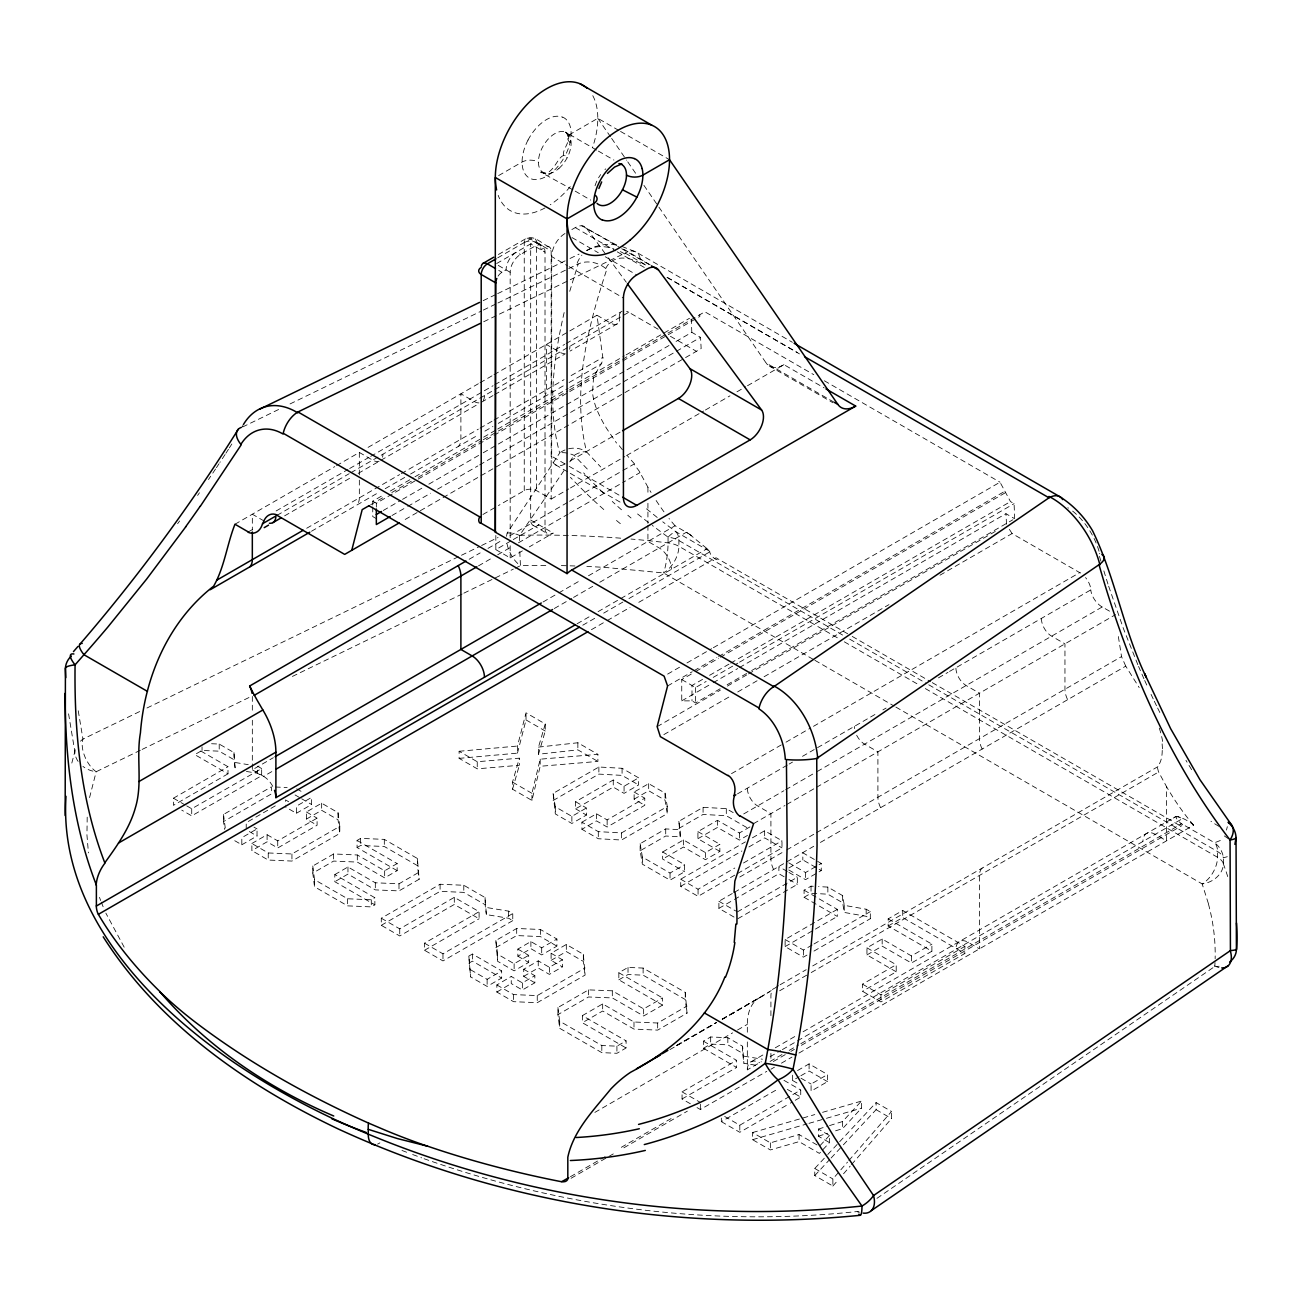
<?xml version="1.0" encoding="UTF-8"?>
<svg xmlns="http://www.w3.org/2000/svg" width="1302" height="1302" viewBox="0 0 1302 1302"><rect width="100%" height="100%" fill="white"/><g stroke="black" fill="none" stroke-linecap="round" stroke-linejoin="round"><path stroke-width="0.75" stroke-dasharray="5 3.75" d="M87.201 817.151L86.941 835.021L88.438 852.875M1157.462 767.659L1158.422 771.63L1166.511 786.603L1166.511 840.848L1155.232 834.338A17.398 10.042 60 0 0 1142.928 841.434M89.561 797.589L96.185 771.728A21.743 11.425 64.1 0 1 82.954 739.097L78.039 709.541M1227.33 826.672L1226.484 830.058M564.157 312.545C553.562 358.229 547.084 407.021 559.665 452.982L507.21 533.055A21.743 11.425 64.1 0 0 506.543 536.294M531.932 800.421L531.932 793.309L540.2 759.18L597.895 754.33L597.895 761.426L540.2 766.276L531.932 800.421L512.532 789.207L512.532 782.111L519.335 758.171L477.248 761.735L459.118 751.27L459.118 758.366L477.248 768.831L519.335 765.283L519.335 758.171M459.118 758.366L517.464 753.142L517.464 746.046L526.024 712.829L545.261 723.945L545.261 731.04L538.491 754.232L577.86 749.854L597.895 761.426M517.464 753.142L526.024 719.925L526.024 712.829M71.822 763.053L74.832 751.579A21.743 19.4 -11.8 0 1 76.248 747.202M798.956 1053.058L1193.625 825.191C1188.84 819.951 1166.055 809.844 1181.467 823.922L800.274 1044.009M512.532 789.207L519.335 765.283M569.739 291.322L578.169 264.013A21.743 16.324 18.5 0 1 606.765 269.465C587.593 327.518 571.48 391.121 586.632 451.973L600.661 466.93M538.491 754.232L538.491 747.12L545.261 723.945M229.331 447.937L231.854 443.998M225.93 453.194L228.485 449.255M225.083 454.512L219.908 462.405M569.755 461.885L574.068 455.326A21.743 9.456 -41.7 0 1 586.632 451.973A21.743 19.546 -15.9 0 0 559.665 452.982A21.743 11.637 32.2 0 1 574.068 455.326L588.862 470.657M216.425 467.678L219.045 463.724M563.961 470.64L519.531 535.399L519.596 542.82M215.546 468.997L208.466 479.559M177.609 523.746L179.595 520.995M824.296 1158.227L814.759 1168.48L814.759 1175.576L832.873 1186.041L832.873 1178.945L847.537 1162.084M848.871 1160.538L891.528 1111.485L876.1 1102.582L825.663 1156.762M832.873 1186.041L838.211 1179.905M843.55 1173.769L850.206 1166.104M851.541 1164.574L891.528 1118.581L891.528 1111.485M829.537 1125.595L842.573 1121.527L861.468 1101.085L861.468 1108.181L842.573 1128.639L835.135 1130.95M814.759 1175.576L829.748 1159.464M831.115 1157.999L842.02 1146.281M843.387 1144.816L876.1 1109.678L876.1 1102.582M829.504 1135.507L819.397 1146.297L799.054 1134.547L770.361 1142.847L752.556 1132.561L752.556 1139.673L770.361 1149.943L799.054 1141.642L819.397 1153.393L829.504 1142.603L829.504 1135.507L818.372 1129.078L818.372 1136.19L829.504 1142.603M494.028 374.667L596.967 315.247L603.168 360.084L593.566 377.206L592.508 392.455A106.113 48.792 39.7 0 0 595.974 407.314A114.755 53.056 39.5 0 0 607.188 429.367L616.546 443.071M778.498 985.695L764.665 994.923L722.529 1019.108M1220.299 840.506L1214.571 842.752L1180.963 823.352M876.946 1198.345L1214.701 966.523A21.743 17.74 4.1 0 0 1219.16 966.247M551.104 953.259L562.399 959.769L562.399 966.881L551.104 960.355L551.104 953.259L566.321 944.471L583.345 954.301L585.103 975.068L537.254 1002.686L513.558 1001.677L496.859 992.043L496.859 984.947L511.247 976.467L522.362 982.88L534.845 975.686L534.845 982.782L522.362 989.992L511.247 983.563L511.247 976.467M496.859 992.043L511.247 983.563M722.171 1019.45L760.384 997.251A57.972 33.478 60 0 0 747.332 1024.348L747.332 1034.13M617.506 323.661L570.097 351.052M498.65 175.558L521.972 162.099A11.588 6.689 0 0 1 538.361 162.099M618.808 130.428L597.797 118.319L571.155 133.699A11.588 6.689 0 0 0 571.155 143.155M498.373 254.525L526.057 238.543C534.683 234.539 542.039 244.32 549.379 246.989M497.69 257.861L530.402 238.982L551.169 250.977L551.169 499.073L536.554 490.626A8.691 5.013 0 0 0 524.25 490.626L498.422 505.55M510.172 537.661L510.172 272.281A14.501 8.365 -60 0 1 520.426 254.525L534.78 246.241A14.501 8.365 -60 0 1 545.017 252.165L545.017 528.335A11.588 6.689 -60 0 0 553.22 533.071L529.344 546.856M571.855 229.575L575.272 227.59A18.846 10.872 -60 0 1 586.714 228.485L619.964 247.689M498.096 276.105A8.691 5.013 -60 0 1 501.986 272.281L506.071 269.905A14.501 8.365 -60 0 1 516.324 252.149L520.426 254.525M234.978 524.234L334.777 466.621M336.518 465.611L359.336 452.445L372.649 460.143A14.501 8.365 60 0 0 379.11 461.217M368.075 447.383L478.339 383.732M480.08 382.739L492.286 375.676M276.138 510.97L347.992 469.469M349.685 468.492L368.922 457.393M370.679 456.384L493.067 385.717M494.809 384.708L564.629 344.412M566.126 343.533L622.112 311.227M248.308 531.932L255.241 527.928M277.049 515.332L349.148 473.7M350.905 472.691L621.738 316.321M623.495 315.312L628.785 312.268L658.259 329.292M284.601 515.869L351.475 477.264M358.164 473.407L478.078 404.173M481.463 402.22L492.97 395.58M494.614 394.636L565.296 353.818M306.702 528.254L399.6 474.612M401.358 473.602L478.339 429.155M480.08 428.163L492.286 421.099M494.028 420.09L564.059 379.679M571.122 375.594L602.989 357.334M311.487 531.249L378.849 492.351M385.197 488.689L407.412 475.865M410.586 474.026L478.225 434.982M484.914 431.125L492.921 426.503M498.259 423.41L564.254 385.311M569.088 382.528L601.784 363.649M372.746 505.013L372.746 501.172L383.309 495.069M390.34 491L413.222 477.801M414.98 476.792L481.854 438.172M483.612 437.163L495.932 430.051M497.69 429.042L568.079 388.403M569.837 387.378L624.39 355.885M626.148 354.86L689.507 318.29M370.696 504.72L385.034 496.436M391.804 492.53L411.416 481.203M418.186 477.297L481.756 440.597M483.254 439.734L567.916 390.844M569.43 389.982L704.854 311.796L813.783 374.683M372.746 501.172L376.343 503.239L699.841 316.467L699.809 314.71M383.276 510.482L400.804 500.359M402.546 499.35L421.832 488.217M428.846 484.165L481.447 453.796M483.205 452.787L625.204 370.793M626.962 369.784L669.033 345.502M676.047 341.45L691.818 332.335L700.525 337.364L701.16 348.578L402.66 520.914M391.983 515.511L406.012 507.406M407.754 506.397L430.555 493.246M437.553 489.194L477.883 465.921M479.641 464.895L621.64 382.918M623.398 381.909L700.525 337.364M570.243 460.908L620.842 431.711M482.928 514.485L496.697 506.543M551.169 499.073L568.697 488.95M570.455 487.941L624.797 456.579M626.539 455.554L703.666 411.025M705.424 410.016L729.966 395.857M736.981 391.804L745.737 386.743M747.494 385.734L783.95 364.674L824.199 387.915M469.176 559.258L480.161 552.911M488.006 548.386L502.133 540.232M509.977 535.708L568.03 502.181M569.592 501.286L621.38 471.389M622.942 470.478L633.928 464.147L639.07 470.901L647.924 487.208A631.763 364.755 -60 0 0 651.033 492.433M495.834 535.447L495.834 549.623L511.507 540.574M513.248 539.565L538.882 524.787A11.588 6.689 -60 0 1 530.679 520.051L530.679 243.881L545.017 252.165M478.485 565.865L491.277 558.477M497.673 554.782L512.06 546.482M518.473 542.788L568.046 514.16M569.641 513.232L625.627 480.91M628.817 479.071L640.014 472.61M495.834 549.623L510.172 557.907L522.379 550.876M211.575 743.735L219.208 744.06L234.002 752.605L235.271 769.612L234.002 759.701L219.208 751.173L202.038 750.44L194.779 754.623L227.996 773.811L227.996 766.715L200.02 750.554M227.996 773.811L173.443 805.32L173.443 798.207L227.996 766.715M252.328 763.883L252.328 769.84L273.355 757.699M543.048 601.996L557.028 593.924M558.77 592.915L581.506 579.797M588.488 575.761L675.054 525.78L687.961 533.283M252.328 769.84L263.606 776.35L274.12 770.279M554.31 608.506L571.806 598.415M573.547 597.406L592.768 586.307M599.766 582.271L686.317 532.29L689.165 534.048M223.521 821.578L223.521 814.466L271.369 786.847L271.369 793.943L223.521 821.578L224.53 829.39M577.111 623.756L591.092 615.683M598.074 611.647L707.1 548.695L710.029 551.739L624.618 601.052M582.775 625.204L594.981 618.173M603.689 613.128L622.877 602.061M275.308 805.873L246.224 822.669L246.224 827.991M591.433 629.68L605.463 621.575M607.22 620.566L630.022 607.399M638.794 602.338L716.002 557.761L850.548 635.441M241.814 844.786L257.031 836.014L257.031 828.902L241.814 837.691L241.814 844.786L233.546 840.018M296.384 813.294L311.601 804.506L311.601 797.41L296.384 806.182L296.384 813.294L285.577 807.045M251.872 843.501L267.089 834.712L277.733 840.864L317.086 818.144L317.086 825.24L277.733 847.96L267.089 841.808L251.872 850.597L251.872 843.501L268.245 852.956L291.941 853.966L339.789 826.347L338.032 812.66L321.643 803.204L306.426 811.992L306.426 819.088L317.086 825.24M306.426 819.088L321.643 810.3L338.032 819.772L339.789 833.443L291.941 861.061L268.245 860.052L251.872 850.597M312.789 873.105L312.789 866.009L333.621 853.966L357.318 854.975L384.66 870.778L397.143 863.568L397.143 870.664L384.66 877.873L357.318 862.087L333.621 861.078L312.789 873.105L314.531 886.776L347.618 905.866L371.298 906.892L374.862 904.825L374.862 897.729L334.809 874.586L334.809 881.698L374.862 904.825M397.143 870.664L357.074 847.537L357.074 840.441L360.638 838.374L384.318 839.383L417.389 858.49L419.146 879.257L398.998 890.893L375.318 889.884L347.959 874.098L334.809 881.698M357.074 847.537L360.638 845.486L384.318 846.495L417.389 865.586L419.146 879.257M667.617 674.111L679.921 667.015M686.968 662.946L711.592 648.721M713.35 647.712L1000.017 482.196L1010.498 501.595L1014.095 503.662L1014.616 517.789M334.809 874.586L347.959 866.986L375.318 882.789L398.998 883.798L419.146 872.161M667.584 685.959L692.208 671.751M693.966 670.742L716.832 657.543M718.59 656.517L1005.225 491.033M720.12 688.774L695.577 702.934L691.997 700.867L681.743 700.867L681.743 679.563L694.047 672.467M695.805 671.441L718.671 658.242M720.429 657.233L1005.242 492.791M702.559 679.384L691.997 685.487L691.997 700.867M709.59 675.315L728.957 664.15M730.715 663.125L1010.498 501.595M681.743 679.563L695.577 687.554L706.14 681.451M713.187 677.398L737.811 663.174M739.569 662.148L1014.095 503.662M681.743 700.867L711.413 683.745M713.17 682.72L737.713 668.561M739.471 667.535L1005.941 513.688L1014.649 518.717M727.134 684.722L749.936 671.555M751.677 670.546L1012.891 519.742M657.152 726.63L720.364 690.141M727.395 686.089L746.697 674.941M748.455 673.931L997.788 529.979M575.614 801.723L586.437 807.972L586.437 815.068L571.871 823.466L555.336 813.929L553.106 793.423L598.871 767.008L622.079 768.294L638.615 777.831L638.615 784.943L624.065 793.341L613.258 787.092L575.614 808.835L575.614 801.723L613.258 779.996L624.065 786.245L638.615 777.831M312.789 866.009L314.531 879.68L347.618 898.771L371.298 899.78L374.862 897.729M663.857 734.605L730.682 696.017M737.729 691.964L757.064 680.783M764.111 676.731L888.973 604.633M939.979 575.191L1012.077 533.56L1079.716 572.62L812.399 726.955M553.106 800.518L598.871 774.104L622.079 775.39L638.615 784.943M381.291 918.219L399.73 928.863L454.3 897.355L479.103 911.677L479.103 918.773L454.3 904.467L399.73 935.959L381.291 925.315L381.291 918.219L440.092 884.253L463.789 885.262L485.093 897.566L486.362 914.59L508.626 918.252L512.76 920.644L512.76 913.548L508.626 911.156L486.362 907.478M381.291 925.315L440.092 891.349L463.789 892.375L485.093 904.678L486.362 914.59M553.106 793.423L555.336 806.817L571.871 816.37L586.437 807.972M581.929 822.18L596.479 813.766L607.139 819.918L644.767 798.191L644.767 805.303L607.139 827.03L596.479 820.878L581.929 829.276L581.929 822.18L598.302 831.636L621.526 832.922L667.275 806.491L665.062 793.097L648.673 783.641L634.123 792.039L634.123 799.151L644.767 805.303M634.123 799.151L648.673 790.737L665.062 800.193L667.275 813.604L621.526 840.018L598.302 838.732L581.929 829.276M512.76 920.644L442.973 960.925L424.533 950.281L424.533 943.185L479.103 911.677M424.533 950.281L479.103 918.773M731.496 773.648L784.26 743.198M786.017 742.173L810.641 727.964M424.533 943.185L442.973 953.829L512.76 913.548M640.145 850.776L640.145 843.68L665.713 828.918L680.23 829.716L680.23 836.812L665.713 836.014L640.145 850.776L642.374 864.17L670.042 880.152L684.592 871.738L684.592 864.642L662.653 851.98L662.653 859.076L684.592 871.738M680.23 836.812L678.83 821.334L703.08 807.338L726.304 808.623L733.205 812.611M737.485 793.862L787.466 765.006M789.142 764.046L792.479 762.109M802.504 756.332L814.206 749.561M817.558 747.641L876.555 713.577M882.902 709.915L886.076 708.076M938.449 677.854L947.97 672.353M949.549 671.425L1090.881 589.839A14.517 7.682 56.2 0 0 1085.575 577.567M678.83 828.446L703.08 814.434L726.304 815.719L748.78 828.69M468.834 956.091L472.414 954.041L501.661 970.934L501.661 978.03L487.127 986.428L470.592 976.874L468.834 956.091L470.592 976.874M517.854 949.093L528.677 955.342L528.677 962.438L514.127 970.836L497.592 961.283L495.85 940.5L516.682 928.472L540.379 929.482L556.914 939.035L556.914 946.131L541.697 954.919L530.89 948.686L517.854 956.189L517.854 949.093L530.89 941.574L541.697 947.823L556.914 939.035M468.834 963.203L472.414 961.136L501.661 978.03M495.85 947.612L516.682 935.568L540.379 936.577L556.914 946.131M662.653 851.98L683.501 839.936L705.44 852.598L719.86 844.282L719.86 851.378L705.44 859.694L683.501 847.032L662.653 859.076M719.86 851.378L697.921 838.716L697.921 831.62L717.467 820.325L739.406 832.987L752.344 825.533M697.921 838.716L717.467 827.437L739.406 840.099L747.494 835.428M743.702 813.945L783.902 790.737M785.659 789.728L815.475 772.509M817.233 771.5L1102.224 606.96L1110.557 611.761M753.565 823.645L784.943 805.515M786.701 804.506L814.759 788.296M816.517 787.287L1115.554 614.642M640.145 843.68L642.374 857.074L670.042 873.04L684.592 864.642M470.592 969.778L487.127 979.316L501.661 970.934M495.85 940.5L497.592 954.187L514.127 963.724L528.677 955.342M534.845 982.782L523.713 976.354L523.713 969.258L538.247 960.86L549.379 967.288L562.399 959.769M734.784 875.123L698.067 896.329L680.718 886.32L680.718 879.208L745.411 841.873M752.41 837.821L764.648 830.757L781.981 840.767L781.981 847.879L736.525 874.114M523.713 976.354L538.247 967.972L549.379 974.384L562.399 966.881M551.104 960.355L566.321 951.567L583.345 961.397L585.103 975.068M680.718 886.32L741.912 850.987M748.91 846.951L764.648 837.87L781.981 847.879M680.718 879.208L698.067 889.233L734.784 868.027M743.523 862.982L781.981 840.767M739.796 877.011L784.943 850.938M786.701 849.929L814.759 833.719M816.517 832.71L1121.543 656.599L1117.848 633.358M496.859 984.947L513.558 994.582L537.254 995.591L585.103 967.972M734.002 917.064L718.899 908.357L718.899 901.261L732.619 893.335M734.328 892.358L783.641 863.682M786.978 861.745L813.734 846.3M820.406 842.443L1125.742 666.152L1139.185 687.586M718.899 908.357L732.619 900.447M734.328 899.454L778.889 873.723L787.271 878.573M788.833 867.978L802.829 859.906L821.269 870.55L821.269 863.454L802.829 852.81L802.829 859.906M557.923 1014.632L557.923 1007.536L588.504 989.878L612.314 990.806L643.644 1008.904L662.572 997.967L662.572 1005.079L643.644 1015.999L612.314 997.918L588.504 996.974L557.923 1014.632L559.681 1028.303L601.817 1052.634L616.92 1053.285L626.099 1047.98L626.099 1040.868L582.368 1015.625L582.368 1022.721L626.099 1047.98M662.572 1005.079L618.841 979.82L618.841 972.724L628.02 967.419L643.123 968.07L685.259 992.401L687.017 1013.168L657.673 1030.11L633.993 1029.101L602.663 1011.019L582.368 1022.721M618.841 979.82L628.02 974.531L643.123 975.165L685.259 999.497L687.017 1013.168M737.355 911.905L797.329 877.271L797.329 884.383L737.355 919M788.768 862.852L805.531 872.535L821.269 863.454M788.768 869.964L805.531 879.647L821.269 870.55M582.368 1015.625L602.663 1003.907L633.993 1022.005L657.673 1023.014L687.017 1006.072M804.083 890.177L837.316 909.366L837.316 916.462L804.083 897.273L804.083 890.177L811.032 886.157L816.647 886.467M804.083 897.273L811.032 893.27L827.86 894.197L842.654 902.742L844.266 912.442L866.172 916.315L870.322 918.707L870.322 911.612L866.172 909.219L844.266 905.346L842.654 895.63L827.86 887.101L818.519 886.581M806.931 955.115L803.399 957.149L785.122 946.587L785.122 939.491L837.316 909.366M785.122 946.587L837.316 916.462M557.923 1007.536L559.681 1021.207L601.817 1045.539L616.92 1046.173L626.099 1040.868M888.159 918.886L931.89 944.129L931.89 951.225L888.159 925.982L888.159 918.886L902.725 910.472L964.88 946.375L964.88 953.471L880.966 1001.922L862.51 991.278L862.51 984.166L896.215 964.717L896.215 971.813L862.51 991.278M780.126 984.751L806.182 969.713M812.708 965.938L1157.901 766.65M676.47 1045.441L716.637 1022.265M722.366 1018.945L769.694 991.636M676.763 1045.522L715.644 1023.079M669.895 1049.624L716.344 1022.802M888.159 925.982L902.725 917.584L964.88 953.471M779.67 990.773L809.47 973.571M811.227 972.561L1158.601 772.005M703.405 1041.177L736.623 1060.365L736.623 1067.461L703.405 1048.273L703.405 1041.177L710.664 1036.978L727.834 1037.71L742.628 1046.255L743.898 1063.262L756.885 1065.41M896.215 971.813L866.953 954.919L866.953 947.823L882.17 939.035L911.433 955.928L931.89 944.129M703.405 1048.273L710.664 1044.09L727.834 1044.822L742.628 1053.351L743.898 1063.262M866.953 954.919L882.17 946.147L911.433 963.024L931.89 951.225M594.851 1112.396L732.587 1032.877M737.502 1030.028L747.332 1024.348M690.369 1103.771L682.053 1098.969L682.053 1091.857L736.623 1060.365M682.053 1098.969L736.623 1067.461M750.945 1061.862L764.844 1053.839M775.276 1047.817L796.124 1035.774M803.074 1031.77L1176.227 816.354M747.332 1041.942L747.332 1069.837L761.361 1061.732M770.117 1056.671L780.663 1050.584M782.388 1049.591L1182.362 818.681L1177.838 816.533M862.51 984.166L880.966 994.826L964.88 946.375M570.439 1176.699L607.269 1155.427M621.314 1147.322L674.159 1116.807M770.052 1061.456L782.73 1054.132M789.224 1050.389L798.517 1045.018M571.073 1178.277L613.616 1153.718M623.886 1147.794L687.358 1111.159M773.339 1061.521L789.126 1052.39M790.884 1051.381L794.399 1049.363M801.414 1045.311L1181.825 825.68M770.914 1069.235L774.413 1067.217M781.428 1063.164L791.942 1057.094M797.573 1070.537L809.095 1063.88L827.535 1074.541L827.535 1081.637L811.081 1091.141L811.081 1084.045L827.535 1074.541M721.341 1118.092L721.341 1121.64L778.808 1088.472M792.641 1075.159L792.641 1080.497L799.216 1076.689M800.86 1075.745L809.095 1070.993L827.535 1081.637M724.693 1116.481L739.796 1125.205L800.73 1090.018L800.73 1097.114L790.298 1103.136M721.341 1121.64L739.796 1132.301L788.556 1104.145M186.739 805.889L191.719 808.77L261.669 768.571L261.669 775.683L191.719 815.866L181.743 810.121M785.122 939.491L803.399 950.053L812.204 944.992M813.978 943.983L870.322 911.612M813.978 951.078L870.322 918.707M731.838 1013.867L734.214 1012.5M697.026 1107.595L700.346 1109.516L766.797 1071.334M1173.232 818.063L1175.966 816.517M483.188 300.648L495.85 294.512M497.657 293.634L568.209 259.358M570.016 258.48L579.064 254.102M586.307 250.586C596.121 245.248 607.936 242.53 618.873 245.704M242.628 426.975L280.923 408.372M290.037 403.945L481.528 310.966M483.351 310.071L496.111 303.871M497.934 302.992L578.169 264.013M483.693 321.757L625.123 253.076L646.231 265.266M139.639 711.559L82.954 739.097A21.743 19.4 -11.8 0 0 80.04 741.668M146.963 708.011L459.655 556.149M461.494 555.254L479.771 546.384M481.61 545.489L498.064 537.498M140.372 750.261L96.185 771.728A21.743 17.431 18.6 0 1 82.937 766.422M142.146 749.415L251.742 696.179M292.397 676.438L462.096 594.021M463.87 593.159L513.362 569.12M515.136 568.258L520.442 565.686A556.67 321.382 0 0 1 545.994 565.426M1227.298 856.7L1223.424 857.79A21.743 12.548 0 0 0 1217.533 851.524L925.331 682.818M818.372 1129.078L827.681 1126.181M818.372 1136.19L827.681 1133.277M752.556 1132.561L814.792 1114.577M822.571 1112.331L861.468 1101.085M752.556 1139.673L807.012 1123.919M808.949 1123.366L824.508 1118.874M826.461 1118.304L861.468 1108.181M538.491 747.12L577.86 742.758L597.895 754.33M859.564 1212.211A21.743 13.59 55.5 0 1 857.823 1211.462C711.527 1227.265 561.927 1207.605 423.443 1158.503M459.118 751.27L517.464 746.046M275.324 787.01L287.172 787.515M235.271 762.516L248.259 764.665M246.404 771.451L257.536 773.29L261.669 775.683M743.898 1056.166L762.435 1059.226M412.653 1154.532L421.636 1157.836M401.976 1150.463L409.088 1153.181M621.933 246.452L636.043 252.018L792.381 342.296M562.643 117.115A34.682 20.018 -60 0 1 571.122 133.667A34.584 19.969 -60 0 1 565.149 155.719C558.558 153.262 553.985 175.086 543.048 173.296L546.401 172.564L540.639 172.124L573.433 190.125M581.848 225.799L617.213 245.443M620.549 131.437L669.537 159.723M596.609 150.088L565.491 132.12L568.73 134.643L566.191 132.267L568.209 136.612L567.2 133.471C573.645 141.56 556.084 154.417 567.167 157.851M598.35 151.081L613.909 160.065M575.175 191.117L590.734 200.101M623.723 249.203L650.105 264.811M621.705 248.698L649.698 264.859M667.324 277.44L797.491 352.598M645.45 264.973L640.486 262.109A21.743 12.548 -60 0 0 625.123 253.076M666.982 277.407L799.444 353.884M575.272 227.59L615.52 250.83M617.262 251.839L647.013 269.009M824.329 380.77L1000.017 482.196M572.001 237.566L598.253 252.718M605.251 256.754L636.743 274.934M658.91 207.132L766.129 362.998L834.37 402.399M769.319 366.041L832.906 402.741M540.997 244.922L537.921 243.149L541.225 246.436L539.256 244.271M565.003 233.514A18.846 10.872 -60 0 0 551.69 256.592L567.428 265.689M569.186 266.698L623.43 298.012M670.4 336.29L696.424 351.312M596.967 315.247L610.296 322.929A14.534 7.356 54.6 0 0 619.475 317.672M510.172 272.281L495.834 263.997L530.679 243.881A14.501 8.365 -60 0 1 540.932 249.789L545.017 247.429A8.691 5.013 -60 0 1 551.169 250.977M498.731 270.393L501.986 272.281M551.69 256.592L551.69 456.237L567.428 465.335M569.186 466.344L623.43 497.657M709.525 551.169L675.917 531.769L662.751 521.809M555.58 464.863L568.632 472.398M570.26 473.342L622.437 503.467M852.24 636.418L930.588 681.662M932.281 682.639L1179.238 825.208M842.589 635.05L678.895 540.542A21.743 12.548 0 0 0 668.056 537.14L652.269 525.438M849.636 639.119L923.574 681.809M837.316 637.768L678.895 546.303A21.743 12.548 0 0 0 668.056 542.901A594.607 343.289 0 0 0 630.998 539.044M844.347 641.837L918.284 684.51M925.331 688.579L1217.533 857.286A21.743 12.548 0 0 1 1223.424 863.552A21.743 17.365 -20.3 0 1 1202.169 883.912L1208.533 904.011M813.132 659.317L663.515 572.929L606.016 567.509A556.67 321.382 0 0 0 586.86 566.451M814.906 660.326L894.116 706.058M895.874 707.084L1202.169 883.912A21.743 12.548 -60 0 0 1217.533 857.286L1217.533 851.524A21.743 12.548 -60 0 0 1214.571 842.752A21.743 21.418 78.4 0 1 1223.424 857.79L1223.424 863.552M530.679 520.051L553.22 533.071M533.071 525.357L547.426 533.641M376.343 518.619L372.746 516.552L372.746 506.934M263.98 520.946L252.328 514.225L252.328 530.028M526.024 719.925L545.261 731.04M787.271 871.461L778.889 866.627L778.889 873.723M788.947 872.438L797.329 877.271M788.947 879.534L797.329 884.383M634.123 792.039L644.767 798.191M697.921 831.62L719.86 844.282M866.953 947.823L896.215 964.717M575.614 808.835L586.437 815.068M512.532 782.111L531.932 793.309M718.899 901.261L735.679 910.944M876.1 1109.678L891.528 1118.581M618.841 972.724L662.572 997.967M801.023 1078.235L811.081 1084.045M261.669 768.571L257.536 766.194L257.536 773.29M296.71 788.817L303.333 792.625M792.641 1080.497L797.67 1083.394M295.066 794.952L300.03 797.817M301.673 798.777L311.601 804.506M783.967 1080.334L800.73 1090.018M357.074 840.441L397.143 863.568M787.319 1089.367L800.73 1097.114M288.653 801.739L285.577 799.949L285.577 805.271M306.426 811.992L317.086 818.144M517.854 956.189L528.677 962.438M523.713 969.258L534.845 975.686M253.939 827.128L257.031 828.902M249.317 831.555L257.031 836.014M173.443 798.207L185.079 804.929M682.053 1091.857L700.346 1102.42M814.759 1168.48L832.873 1178.945M688.107 533.364L691.606 535.692M689.311 534.145L707.1 548.695M648.396 522.476L636.955 513.476M657.217 517.464L646.345 508.691M1193.576 825.126L1192.778 824.182A631.763 364.755 -60 0 1 1166.527 786.587M675.054 525.78L674.192 524.771A631.763 364.755 -60 0 1 669.016 518.489M586.714 228.485L607.106 256.185M608.294 257.812L626.295 282.257M597.797 118.319L610.492 136.743M611.647 138.419L626.62 160.211M627.776 161.887L635.848 173.622M643.92 185.356L657.754 205.456M1125.742 666.152L1121.559 656.664M1012.077 533.56L1009.115 528.921M124.178 947.189L105.869 913.141M1191.623 769.677L1185.959 760.335M1157.624 708.044L1160.147 713.122M1154.321 701.241L1156.794 706.351M1151.066 694.389L1153.507 699.532M1144.702 680.49L1147.062 685.731M1143.921 678.749L1138.566 666.429M1137.818 664.671L1123.463 628.687L1108.555 585.916M101.279 902.107L103.151 906.843M99.489 897.355L100.645 900.528M1107.953 584.028L1103.201 568.811M1100.89 561.162L1098.644 553.448A21.743 8.154 -15.8 0 1 1099.816 553.724M678.83 821.334L680.23 829.716M223.521 814.466L225.279 828.137M1162.116 743.865L1162.637 750.831M68.583 713.838L74.832 751.579A21.743 17.431 18.6 0 0 78.169 761.475M1006.527 524.218L1005.941 513.688M691.818 332.335L691.313 319.169M519.791 551.625L520.442 565.686A21.743 11.425 64.1 0 1 506.836 542.771M911.433 955.928L911.433 963.024M902.725 910.472L902.725 917.584M882.17 939.035L882.17 946.147M880.966 994.826L880.966 1001.922M866.172 909.219L866.172 916.315M844.266 905.346L844.266 912.442M842.654 895.63L842.654 902.742M842.573 1121.527L842.573 1128.639M827.86 887.101L827.86 894.197M811.032 886.157L811.032 893.27M809.095 1063.88L809.095 1070.993M805.531 872.535L805.531 879.647M803.399 950.053L803.399 957.149M799.054 1134.547L799.054 1141.642M770.914 1015.674L770.914 995.835A17.398 10.042 60 0 1 773.6 988.527M770.914 1053.367L770.914 1061.309M770.361 1142.847L770.361 1149.943M764.648 830.757L764.648 837.87M742.628 1046.255L742.628 1053.351M739.796 1125.205L739.796 1132.301M739.406 832.987L739.406 840.099M727.834 1037.71L727.834 1044.822M726.304 808.623L726.304 815.719M717.467 820.325L717.467 827.437M710.664 1036.978L710.664 1044.09M705.44 852.598L705.44 859.694M703.08 807.338L703.08 814.434M700.346 1104.194L700.346 1109.516M698.067 889.233L698.067 896.329M695.577 687.554L695.577 702.934M685.259 992.401L685.259 999.497M683.501 839.936L683.501 847.032M670.042 873.04L670.042 880.152M667.275 806.491L667.275 813.604M665.713 828.918L665.713 836.014M665.062 793.097L665.062 800.193M657.673 1023.014L657.673 1030.11M648.673 783.641L648.673 790.737M647.924 487.208L647.924 495.248M647.924 503.272L647.924 523.371M647.924 525.373L647.924 541.437L659.203 547.947A17.398 10.042 60 0 1 671.49 569.251M643.644 1008.904L643.644 1015.999M643.123 968.07L643.123 975.165M642.374 857.074L642.374 864.17M633.993 1022.005L633.993 1029.101M628.02 967.419L628.02 974.531M624.065 786.245L624.065 793.341M622.079 768.294L622.079 775.39M621.526 832.922L621.526 840.018M616.92 1046.173L616.92 1053.285M613.258 779.996L613.258 787.092M612.314 990.806L612.314 997.918M607.139 819.918L607.139 827.03M602.663 1003.907L602.663 1011.019M601.817 1045.539L601.817 1052.634M598.871 767.008L598.871 774.104M598.302 831.636L598.302 838.732M596.479 813.766L596.479 820.878M588.504 989.878L588.504 996.974M583.345 954.301L583.345 961.397M577.86 742.758L577.86 749.854M571.871 816.37L571.871 823.466M566.321 944.471L566.321 951.567M559.681 1021.207L559.681 1028.303M555.336 806.817L555.336 813.929M549.379 967.288L549.379 974.384M541.697 947.823L541.697 954.919M540.379 929.482L540.379 936.577M540.2 759.18L540.2 766.276M538.247 960.86L538.247 967.972M537.254 995.591L537.254 1002.686M524.25 490.626L524.25 242.53A8.691 5.013 60 0 1 530.402 238.982A8.691 5.013 -60 0 1 536.554 242.53L536.554 490.626M530.89 941.574L530.89 948.686M522.362 982.88L522.362 989.992M516.682 928.472L516.682 935.568M514.127 963.724L514.127 970.836M513.558 994.582L513.558 1001.677M510.172 545.766L510.172 557.907M508.626 911.156L508.626 918.252M497.592 954.187L497.592 961.283M487.127 979.316L487.127 986.428M485.093 897.566L485.093 904.678M477.248 761.735L477.248 768.831M472.414 954.041L472.414 961.136M463.789 885.262L463.789 892.375M454.3 897.355L454.3 904.467M442.973 953.829L442.973 960.925M440.092 884.253L440.092 891.349M417.389 858.49L417.389 865.586M399.73 928.863L399.73 935.959M398.998 883.798L398.998 890.893M384.66 870.778L384.66 877.873M384.318 839.383L384.318 846.495M376.343 503.239L376.343 507.113M375.318 882.789L375.318 889.884M371.298 899.78L371.298 906.892M360.638 838.374L360.638 845.486M359.336 452.445L359.336 478.127M359.336 480.096L359.336 497.869A17.398 10.042 60 0 1 356.634 505.176M357.318 854.975L357.318 862.087M347.959 866.986L347.959 874.098M347.618 898.771L347.618 905.866M339.789 826.347L339.789 833.443M338.032 812.66L338.032 819.772M333.621 853.966L333.621 861.078M321.643 803.204L321.643 810.3M314.531 879.68L314.531 886.776M291.941 853.966L291.941 861.061M277.733 840.864L277.733 847.96M268.245 852.956L268.245 860.052M267.089 834.712L267.089 841.808M252.328 696.44L252.328 712.308M252.328 720.234L252.328 761.898M234.002 752.605L234.002 759.701M219.208 744.06L219.208 751.173M202.038 746.876L202.038 750.44M191.719 808.77L191.719 815.866M592.784 95.681A72.473 41.843 -60 0 1 592.491 147.614M570.276 186.658A72.473 41.843 -60 0 1 550.274 204.772M544.985 207.946A72.473 41.843 -60 0 1 498.194 195.349M528.042 139.998A34.682 20.018 -60 0 0 522.086 161.969A34.584 19.969 -60 0 0 538.035 179.399A34.584 19.969 -60 0 0 565.117 155.703M577.193 263.037A72.473 40.769 57.8 0 1 581.864 255.143M587.186 250.456A72.473 40.769 57.8 0 1 613.86 248.91M620.403 251.611A72.473 40.769 57.8 0 1 625.139 254.15M507.21 533.055A21.743 10.562 34.3 0 1 519.531 535.399M242.27 426.568A74.116 49.281 72.1 0 1 242.823 425.559M1208.451 904.027A562.985 325.044 0 0 1 1215.14 958.695M1215.01 962.601A562.985 325.044 0 0 1 1214.782 966.523M1218.949 967.532A21.76 13.118 53.8 0 1 1214.701 965.889M858.197 1212.504A21.743 3.385 83.6 0 1 857.823 1211.462M561.341 565.605A556.67 321.382 0 0 1 574.963 565.979M605.755 268.472A50.599 29.149 55.1 0 1 640.503 263.395M1223.229 863.568A594.298 343.11 0 0 1 1228.697 879.892M519.531 535.285A594.607 343.289 0 0 1 621.705 538.263M199.434 492.791A1033.723 415.11 -41.6 0 1 197.611 495.444M379.875 1142.847A21.743 10.432 -67.3 0 1 377.515 1144.116M1228.486 838.732A428.732 66.028 60.8 0 1 1223.88 835.624M1218.949 826.314A404.19 67.867 60.8 0 1 1210.958 821.269M620.338 523.664A429.383 269.807 24.6 0 1 614.723 518.993M603.786 509.538A429.383 269.807 24.6 0 1 570.422 477.313M631.031 517.984A405.068 254.622 25.6 0 1 627.824 515.267M621.493 509.782A405.068 254.622 25.6 0 1 612.265 501.449M603.331 493.002A405.068 254.622 25.6 0 1 583.638 472.886M1067.803 507.699A50.632 29.523 60.5 0 1 1068.486 508.138M1072.636 511.116A50.632 29.523 60.5 0 1 1099.685 553.61M524.25 242.53A8.691 5.013 0 0 1 536.554 242.53M880.608 807.696A17.398 10.042 60 0 1 877.906 797.263L877.906 751.84L864.593 744.158A14.501 8.365 60 0 1 856 733.84M382.902 454.219A14.501 8.365 60 0 1 382.511 457.246M263.606 776.35A17.398 10.042 60 0 1 273.143 787.108M982.164 868.108A17.398 10.042 60 0 0 979.462 875.416L979.462 948.832L968.2 942.322A17.398 10.042 60 0 0 955.896 949.418M543.666 397.191A17.398 10.042 60 0 0 546.368 389.884L546.368 344.46L559.681 352.158A14.501 8.365 60 0 0 564.401 353.542M478.924 402.904A14.501 8.365 60 0 1 474.205 401.504L460.892 393.806L460.892 439.23A17.398 10.042 60 0 1 458.19 446.553M484.458 395.58A14.501 8.365 60 0 1 483.319 400.365M1041.372 618.417A14.501 8.365 60 0 0 1051.625 636.173L1064.955 643.855L1064.955 689.279A17.398 10.042 60 0 0 1067.64 699.711M663.971 511.832A631.763 364.755 -60 0 1 654.19 497.51M1182.639 824.361A6.054 2.213 19.1 0 1 1182.07 824.801M1180.361 825.077A6.054 2.213 19.1 0 1 1179.059 824.98M717.288 559.73A6.054 2.392 47.8 0 1 712.438 556.654A6.054 2.392 47.8 0 1 709.72 551.478M747.332 1069.837A17.398 10.042 60 0 1 759.636 1062.725M634.595 463.951A164.719 74.93 39.7 0 1 627.45 455.814M622.389 449.678A164.719 74.93 39.7 0 1 617.229 443.054M1159.301 728.095A108.701 33.055 53.2 0 1 1163.06 744.793M1162.23 750.408A152.008 44.333 54 0 1 1157.69 766.373M773.6 869.459A17.398 10.042 60 0 1 770.914 859.043L770.914 813.62L757.585 805.922A14.501 8.365 60 0 1 747.332 788.182M982.164 749.057A17.398 10.042 60 0 1 979.462 738.641L979.462 693.217L966.149 685.519A14.501 8.365 60 0 1 955.896 667.763M619.313 317.59A14.517 7.666 54.5 0 1 621.705 311.455M626.62 311.341A14.517 7.666 54.5 0 1 628.785 312.301M1102.241 607.025A14.534 7.666 54.5 0 1 1090.767 589.773M569.934 346.234A14.501 8.365 60 0 1 569.544 349.261M854.503 728.648A14.501 8.365 60 0 1 854.34 726.402M1079.7 572.408A14.517 7.682 56.2 0 1 1080.693 573.026M565.003 463.935A18.846 10.872 -60 0 1 551.69 456.237M783.95 364.674A28.986 16.731 -60 0 1 766.129 362.998M528.01 140.095A34.584 19.969 -60 0 1 562.594 117.213M595.047 185.763A23.127 13.362 -60 0 1 600.645 174.582M604.942 169.585A23.127 13.362 -60 0 1 605.723 168.869M668.056 537.14L668.056 542.901A21.743 3.711 -83 0 1 663.515 572.929A21.743 12.548 -60 0 0 678.895 546.303L678.895 540.542A21.743 12.548 -60 0 0 675.917 531.769A21.743 4.524 -53.3 0 0 668.056 537.14M558.949 168.414A23.11 13.345 -60 0 0 566.403 132.576A23.11 13.345 -60 0 0 539.012 156.696A23.11 13.345 -60 0 0 558.949 168.414"/><path stroke-width="1.5" d="M65.165 815.508L65.409 668.447A21.743 18.863 -1.6 0 1 71.284 656.078M858.962 1214.164A21.743 3.385 83.6 0 0 861.973 1206.026A21.743 12.629 -35.6 0 0 873.544 1195.545L1230.423 950.606L1230.064 840.034A21.743 12.955 -37.7 0 0 1228.079 822.311A21.743 20.686 6.1 0 1 1236.037 837.528L1236.412 949.288A21.743 17.74 4.1 0 1 1229.658 961.999M785.871 884.725C783.072 944.617 776.627 1004.412 765.25 1063.311C727.606 1091.792 684.282 1112.722 638.55 1124.407M735.874 924.029L734.23 942.42M65.995 796.319C58.785 909.301 145.515 1001.417 232.293 1061.276A767.92 443.347 0 0 0 332.856 1118.613C496.957 1194.552 682.15 1225.036 861.973 1206.026L821.399 1148.543L778.043 1079.879A21.743 8.089 52.2 0 1 765.25 1063.311A21.743 1.92 11.4 0 1 793.032 1069.17L834.663 1137.899L873.544 1195.545A21.743 13.59 55.5 0 1 863.193 1213.122M644.278 1144.572C692.485 1131.877 738.136 1109.727 778.043 1079.879A21.743 11.637 -30 0 0 793.032 1069.17C805.189 1008.855 812.253 947.563 815.475 886.141A1031.119 706.888 -83.4 0 0 817.038 845.649L816.745 758.448L1099.002 564.726A21.743 8.154 -15.8 0 0 1101.866 554.489M1234.914 844.38L1236.037 837.528A21.743 3.206 -1.4 0 1 1230.064 840.034C1167.715 758.708 1126.995 662.734 1099.002 564.726M248.308 531.932L234.978 524.234C226.971 544.366 224.514 567.265 213.626 586.177C168.56 621.266 144.766 676.649 140.421 732.896C136.026 757.666 142.781 783.478 135.375 807.81C129.663 828.284 117.017 845.779 104.795 862.819C80.643 799.916 74.165 731.773 75.077 664.85A21.743 5.859 41.3 0 1 73.921 653.995M351.752 550.307L362.184 509.635L369.215 505.583M598.904 188.464L601.67 181.938M724.921 976.891C708.06 1020.329 670.676 1050.877 630.656 1072.246C623.398 1076.998 616.855 1082.759 610.85 1088.977C594.054 1109.629 573.303 1130.722 567.818 1157.25L567.818 1178.212M238.347 429.188C191.069 504.541 138.305 576.444 80.236 643.839M200.329 506.266L241.244 444.763A21.743 11.767 32 0 1 241.407 427.333M185.714 526.887L146.654 579.064L107.887 626.994A770.817 313.229 -40.9 0 1 83.93 654.743L75.077 664.85A21.743 4.492 1.4 0 0 65.409 668.447L65.767 677.675M77.99 646.427L73.465 651.618M825.956 388.924L855.691 406.094L571.773 570.032A21.743 12.548 -60 0 0 567.054 573.596L495.313 532.176L495.834 282.925A8.691 5.013 -60 0 1 496.827 278.465M607.464 173.41L614.544 167.063L621.819 163.922M210.175 589.741L309.827 532.209M480.292 323.417L297.979 411.953A21.743 12.548 -60 0 0 283.218 433.273L759.05 708.011A21.743 12.548 -60 0 1 773.811 686.675L1049.005 497.803A21.743 12.548 -60 0 1 1062.709 499.594M871.38 1210.583L1228.242 965.645M483.009 263.395L493.767 257.194M495.964 258.854L487.355 263.834A8.691 5.013 60 0 0 481.317 266.145M495.313 532.176L495.313 177.479L567.054 218.899L593.712 203.519A34.763 20.067 -60 0 1 599.685 181.483A34.584 19.969 -60 0 1 634.334 158.632M262.776 523.583L275.894 515.999A14.501 8.365 60 0 1 269.416 523.258M264.225 527.635L268.554 525.129M272.899 522.639L281.265 517.805M216.767 580.171L303.203 530.272M376.262 514.534L381.519 511.491M390.226 516.52L376.343 524.543L376.343 509.001M399.209 522.916L344.688 554.392L277.049 515.332M622.584 430.702L678.407 398.461A18.846 10.872 -60 0 0 689.995 383.992A18.846 10.872 -60 0 0 689.865 368.596L627.483 283.885M252.051 693.315A17.398 10.042 60 0 0 249.642 686.008L466.035 561.064M254.085 695.414L476.874 566.793M138.972 781.525L262.858 709.997L257.357 700.59A183.777 106.097 60 0 1 252.328 691.313L249.642 686.008M622.747 497.266L636.743 505.355L750.164 439.881A18.846 10.872 -60 0 0 761.735 425.412A18.846 10.872 -60 0 0 761.605 410.016L658.454 269.905L651.456 265.868M118.498 843.045L275.894 752.165A57.972 33.478 60 0 0 262.858 709.997M275.113 756.69L541.29 603.005M275.878 769.27L552.569 609.515M274.527 790.33A17.398 10.042 60 0 1 275.894 797.654L575.354 624.765M579.292 627.222L96.381 906.029L96.381 885.067C72.684 824.215 65.133 758.301 65.1 693.364M587.918 631.714L98.415 914.313A6.201 1.66 79.7 0 1 96.283 905.899M734.214 795.766L735.842 794.806M654.971 1057.859L660.7 1054.555M662.132 1053.725L667.877 1050.405M636.499 1068.779L659.74 1055.369M568.681 1177.708L561.667 1181.76A709.151 409.43 0 0 1 427.707 1146.216L397.533 1138.599L368.254 1129.339A21.743 11.311 -70.9 0 1 368.499 1123.073C307.353 1095.633 248.389 1062.595 195.007 1021.94A593.858 342.865 0 0 1 159.853 991.717C206.66 1046.466 267.756 1087.854 333.751 1116.009M259.814 409.121L479.559 302.406M860.101 1215.319C682.769 1232.799 500.44 1203.732 338.455 1129.078C246.387 1085.331 158.632 1024.023 103.2 936.805M636.906 197.139L622.502 189.799M368.499 1123.073L386.45 1130.722A570.96 329.634 0 0 0 427.626 1146.281M580.074 83.784L651.814 125.204M794.122 343.305L1059.926 496.762C1073.353 505.322 1084.501 516.992 1092.557 530.711C1115.277 577.453 1123.496 630.038 1146.118 677.04L1144.588 673.655L1170.612 728.615L1199.972 779.735L1231.546 824.915M804.522 356.65L1049.005 497.803M834.37 402.399L837.87 404.417A28.986 16.731 -60 0 0 855.691 406.094M689.865 368.596L761.605 410.016M495.476 268.521L487.355 263.834A8.691 5.013 -60 0 0 481.203 274.478L481.203 523.258L495.834 531.704M495.834 282.925L481.203 274.478A8.691 5.013 0 0 1 481.203 267.382M678.407 398.461L750.164 439.881M297.979 411.953L479.575 516.796A8.691 5.013 0 0 1 479.836 516.52M571.773 570.032L773.811 686.675M368.938 505.729L664.101 676.145L667.584 685.959L657.152 726.63L660.342 736.639L727.981 775.683M740.236 815.947L753.565 823.645L734.865 881.08L734.068 892.293M147.468 691.395L84.012 654.76A21.743 6.233 40.8 0 1 82.205 643.432M704.382 1012.923L767.822 1049.542A21.743 1.611 10.7 0 1 795.799 1055.011M481.122 523.209L480.405 522.704M837.87 404.417L669.537 159.723L642.895 175.119A11.588 6.689 0 0 1 626.506 175.119M567.054 218.899L567.054 573.596M368.254 1129.339L368.254 1134.4A21.743 10.432 -67.3 0 0 375.155 1144.686M275.894 752.165L275.894 797.654M252.328 531.997L252.328 559.648A17.398 10.042 60 0 1 249.642 566.956M496.615 189.929A72.473 41.843 -60 0 1 524.657 107.057A72.473 41.843 -60 0 1 587.088 88.292M602.387 219.859A34.584 19.969 -60 0 0 628.589 209.101A34.584 19.969 -60 0 0 642.879 175.119A34.763 20.067 -60 0 0 642.163 168.625M1048.989 496.436A72.473 43.194 59.1 0 1 1099.897 564.873M773.958 685.942A74.116 53.968 70.6 0 1 817.721 758.561M758.854 708.793A52.796 37.677 76.1 0 1 785.301 759.392M240.903 444.356A52.796 37.693 76.1 0 1 283.039 434.022M1236.412 949.288A21.76 2.181 1.2 0 1 1230.423 950.606M1230.211 950.574A21.76 13.118 53.8 0 1 1221.732 967.939M816.745 758.448A21.743 3.336 -1.8 0 1 786.424 759.522L787.157 845.063A1011.914 688.042 -84 0 1 785.708 884.725M1236.509 923.02A594.298 343.11 0 0 1 1236.623 949.288M366.236 1132.447A688.807 535.155 -29.4 0 1 331.75 1118.744M200.166 506.283A1014.958 410.455 -41 0 1 185.568 526.903M243.393 424.582A74.116 49.281 72.1 0 1 297.816 412.88M645.32 1150.431A484.425 443.233 -84.4 0 1 570.374 1160.521M639.315 1128.753A454.837 413.89 -86 0 1 576.314 1137.509M160.016 991.668A708.874 409.267 0 0 1 98.334 914.329M479.738 522.981A8.593 6.087 -15 0 1 479.868 516.878M734.865 942.518A136.645 122.193 -84.8 0 1 725.491 977.167M734.963 892.082A160 139.542 -84.3 0 1 736.899 924.029M458.19 565.605A17.398 10.042 60 0 1 460.892 576.021L460.892 649.421L472.154 655.931A17.398 10.042 60 0 1 484.458 677.235M740.073 816.387A15.152 11.458 84.8 0 1 734.458 795.929M568.046 1178.277A6.201 4.817 29.8 0 1 561.683 1181.565M96.185 885.165A26.089 15.071 -60 0 1 104.99 863.08M728.111 775.325A15.103 11.458 83 0 1 734.002 795.62M262.532 523.453A15.152 11.49 83 0 1 248.21 532.29M262.988 523.681A15.103 11.262 82.3 0 1 277.114 515.055M636.743 505.355A18.846 10.872 -60 0 1 623.43 497.657L623.43 298.012A18.846 10.872 -60 0 1 636.743 274.934L647.013 269.009A18.846 10.872 -60 0 1 658.454 269.905M602.24 220.038A34.487 19.921 -60 0 1 593.745 203.503M595.649 195.528A11.588 6.689 0 0 1 593.712 203.519M618.922 163.531A23.11 13.345 -60 0 1 622.128 190.417A23.11 13.345 -60 0 1 597.065 203.405M634.383 158.535A34.682 20.018 -60 0 1 642.146 168.642M630.298 239.91A72.473 41.843 -60 0 0 655.443 127.108A72.473 41.843 -60 0 0 569.153 200.931A72.473 41.843 -60 0 0 630.298 239.91"/></g></svg>
